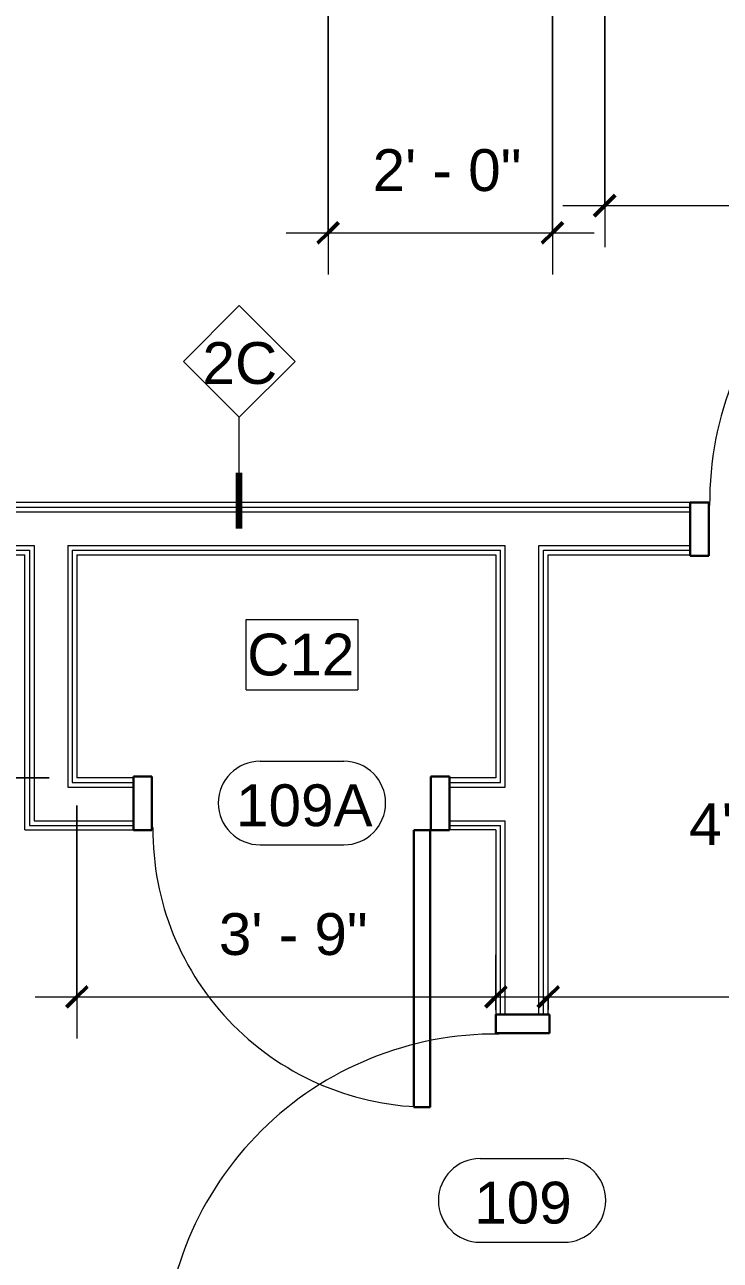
# Model space of a CAD drawing. Header units: inches. Extents: x -1287 to 1590, y -3558 to 989.
# Drawn here: x -886.4 to -811.6, y -584.9 to -452 of the extents above; entities that cross this region are included whole.
import ezdxf

# ---------------------------------------------------------------- set-up
doc = ezdxf.new("R2010")
doc.units = ezdxf.units.IN
doc.header["$MEASUREMENT"] = 0
for name, color, linetype, lineweight in [('A-ANNO-DIMS', 211, 'Continuous', 9), ('A-ANNO-DIMS-48', 211, 'Continuous', 9), ('A-ANNO-KEYN', 231, 'Continuous', 9), ('A-DOOR', 31, 'Continuous', 18), ('A-DOOR-FRAM', 31, 'Continuous', 30), ('A-DOOR-IDEN', 31, 'Continuous', 9), ('A-WALL', 113, 'Continuous', 18), ('A-WALL-IDEN', 211, 'Continuous', 9), ('I-WALL', 2, 'Continuous', 18)]:
    doc.layers.add(name, color=color, linetype=linetype, lineweight=lineweight)
doc.styles.add('Arial', font='arial.ttf', dxfattribs={"height": 4.5})
doc.styles.add('Swis721 Lt BT', font='swissl.ttf', dxfattribs={"height": 4.5})
doc.dimstyles.new('OTJ_-_3_32__Linear__1_2__Tolerance', dxfattribs={"dimscale": 12, "dimtxt": 4.748918, "dimasz": 0.1875, "dimexe": 0.375, "dimexo": 0.25, "dimgap": 0.25, "dimtad": 1, "dimdec": 1, "dimrnd": 0.5, "dimzin": 3, "dimdsep": 46, "dimlunit": 4, "dimtxsty": 'Swis721 Lt BT', "dimblk1": 'OBLIQUE', "dimblk2": 'OBLIQUE', "dimsah": 1, "dimcen": 0.09, "dimdle": 0.375, "dimazin": 0, "dimtfac": 1, "dimtdec": 4, "dimtix": 1, "dimtmove": 0, "dimatfit": 3, "dimfxl": 1, "dimtvp": 1, "dimfrac": 2, "dimtolj": 1, "dimtzin": 0, "dimarcsym": 2})
doc.dimstyles.new('OTJ_-_3_32__Linear__1_2__Tolerance_2', dxfattribs={"dimscale": 12, "dimtxt": 4.748918, "dimasz": 0.1875, "dimexe": 0.375, "dimexo": 0.25, "dimgap": 0.25, "dimtad": 1, "dimdec": 1, "dimrnd": 0.5, "dimzin": 3, "dimdsep": 46, "dimlunit": 4, "dimtxsty": 'Swis721 Lt BT', "dimblk1": 'OBLIQUE', "dimblk2": 'OBLIQUE', "dimsah": 1, "dimcen": 0.09, "dimdle": 0.375, "dimazin": 0, "dimtfac": 1, "dimtdec": 4, "dimtix": 1, "dimtmove": 1, "dimatfit": 3, "dimfxl": 1, "dimtvp": 1, "dimfrac": 2, "dimtolj": 1, "dimtzin": 0, "dimarcsym": 2})

# ---------------------------------------------------------------- blocks, each defined once
blk = doc.blocks.new('Single Flush - D1 3_ X 8_-8249534-1st Floor Construction')
at = {"layer": 'A-DOOR', "lineweight": 30}
for p, q in [((16.15625, 38.625), (16.15625, 2.8125)), ((17.90625, 38.625), (16.15625, 38.625)), ((17.90625, 2.8125), (17.90625, 38.625)), ((16.15625, 2.8125), (17.90625, 2.8125))]:
    blk.add_line(p, q, dxfattribs=at)
at = {"layer": 'A-DOOR', "lineweight": 9}
blk.add_arc((17.90625, 2.8125), 35.8125, 90, 180.5, dxfattribs=at)
at = {"layer": 'A-DOOR-FRAM'}
for p, q in [((-20, -2.9375), (-20, 2.8125)), ((-20, 2.8125), (-18, 2.8125)), ((-18, -2.9375), (-18, 2.8125)), ((18.000004, -2.9375), (18.000004, 2.8125)), ((18.000004, 2.8125), (20.000004, 2.8125)), ((20.000004, -2.9375), (20.000004, 2.8125)), ((-20, -2.9375), (-18, -2.9375)), ((18.000004, -2.9375), (20.000004, -2.9375))]:
    blk.add_line(p, q, dxfattribs=at)
blk = doc.blocks.new('Single Flush - D1 3_ X 8_-8250001-1st Floor Construction')
at = {"layer": 'A-DOOR', "lineweight": 30}
for p, q in [((16.15625, -2.8125), (17.90625, -2.8125)), ((16.15625, -38.625), (16.15625, -2.8125)), ((17.90625, -2.8125), (17.90625, -38.625)), ((17.90625, -38.625), (16.15625, -38.625))]:
    blk.add_line(p, q, dxfattribs=at)
at = {"layer": 'A-DOOR', "lineweight": 9}
blk.add_arc((17.90625, -2.8125), 35.8125, 179.5, 270, dxfattribs=at)
at = {"layer": 'A-DOOR-FRAM'}
for p, q in [((-20, 2.9375), (-20, -2.8125)), ((-20, 2.9375), (-18, 2.9375)), ((-18, 2.9375), (-18, -2.8125)), ((18.000004, 2.9375), (18.000004, -2.8125)), ((18.000004, 2.9375), (20.000004, 2.9375)), ((20.000004, 2.9375), (20.000004, -2.8125)), ((-20, -2.8125), (-18, -2.8125)), ((18.000004, -2.8125), (20.000004, -2.8125))]:
    blk.add_line(p, q, dxfattribs=at)
blk = doc.blocks.new('Single Flush - D2 2_6_ X 8_-8253021-1st Floor Construction')
at = {"layer": 'A-DOOR', "lineweight": 30}
for p, q in [((13.15625, -2.8125), (14.90625, -2.8125)), ((13.15625, -32.625), (13.15625, -2.8125)), ((14.90625, -2.8125), (14.90625, -32.625)), ((14.90625, -32.625), (13.15625, -32.625))]:
    blk.add_line(p, q, dxfattribs=at)
at = {"layer": 'A-DOOR', "lineweight": 9}
blk.add_arc((14.90625, -2.8125), 29.8125, 179.5, 270, dxfattribs=at)
at = {"layer": 'A-DOOR-FRAM'}
for p, q in [((-17, 2.9375), (-17, -2.8125)), ((-17, 2.9375), (-15, 2.9375)), ((-15, 2.9375), (-15, -2.8125)), ((15.000004, 2.9375), (15.000004, -2.8125)), ((15.000004, 2.9375), (17.000004, 2.9375)), ((17.000004, 2.9375), (17.000004, -2.8125)), ((-17, -2.8125), (-15, -2.8125)), ((15.000004, -2.8125), (17.000004, -2.8125))]:
    blk.add_line(p, q, dxfattribs=at)
blk = doc.blocks.new('Door Tag - Door Tag-41184-1st Floor Construction')
at = {"layer": 'A-DOOR-IDEN'}
for p, q in [((-0.09375, 0.09375), (0.09375, 0.09375)), ((-0.09375, -0.09375), (0.09375, -0.09375))]:
    blk.add_line(p, q, dxfattribs=at)
for centre, start, end in [((-0.09375, 0), 90, 270), ((0.09375, 0), 270, 90)]:
    blk.add_arc(centre, 0.09375, start, end, dxfattribs=at)
blk = doc.blocks.new('DIMBLOCK31-1st Floor Construction')
at = {"layer": 'A-ANNO-DIMS-48'}
for p, q in [((-853.75, -443.79), (-853.75, -478.85)), ((-853.75, -474.35), (-853.75, -443.79)), ((-829.63, -443.79), (-829.63, -478.85)), ((-829.63, -474.35), (-829.63, -443.79)), ((-858.25, -474.35), (-825.13, -474.35))]:
    blk.add_line(p, q, dxfattribs=at)
at = {"layer": 'A-ANNO-DIMS-48', "lineweight": 50}
for p, q in [((-853.75, -474.35), (-852.63, -473.23)), ((-829.63, -474.35), (-828.5, -473.23)), ((-853.75, -474.35), (-854.88, -475.48)), ((-829.63, -474.35), (-830.75, -475.48))]:
    blk.add_line(p, q, dxfattribs=at)
at = {"layer": 'A-ANNO-DIMS-48', "color": 0, "insert": (-848.97, -465.35), "char_height": 4.5, "width": 17.4579, "attachment_point": 1, "line_spacing_factor": 1.005062, "style": 'Swis721 Lt BT'}
blk.add_mtext('2\' - 0"', dxfattribs=at)
blk = doc.blocks.new('_Oblique')
at = {"color": 0, "linetype": 'ByBlock', "lineweight": -2}
blk.add_line((-0.5, -0.5), (0.5, 0.5), dxfattribs=at)
blk = doc.blocks.new('DIMBLOCK32-1st Floor Construction')
at = {"layer": 'A-ANNO-DIMS-48'}
for p, q in [((-824, -443.79), (-824, -475.91)), ((-824, -471.41), (-824, -443.79)), ((-772.04, -472.82), (-772.04, -466.91)), ((-828.5, -471.41), (-767.54, -471.41)), ((-772.04, -471.41), (-772.04, -472.82))]:
    blk.add_line(p, q, dxfattribs=at)
at = {"layer": 'A-ANNO-DIMS-48', "lineweight": 50}
for p, q in [((-824, -471.41), (-822.88, -470.29)), ((-772.04, -471.41), (-770.92, -470.29)), ((-824, -471.41), (-825.13, -472.54)), ((-772.04, -471.41), (-773.17, -472.54))]:
    blk.add_line(p, q, dxfattribs=at)
at = {"layer": 'A-ANNO-DIMS-48', "color": 0, "insert": (-805.3, -462.41), "char_height": 4.5, "width": 17.4579, "attachment_point": 1, "line_spacing_factor": 1.005062, "style": 'Swis721 Lt BT'}
blk.add_mtext('4\' - 4"', dxfattribs=at)
blk = doc.blocks.new('DIMBLOCK35-1st Floor Construction')
at = {"layer": 'A-ANNO-DIMS-48'}
for p, q in [((-880.77, -535.99), (-880.77, -561.06)), ((-880.77, -556.56), (-880.77, -535.99)), ((-835.7, -557.97), (-835.7, -552.06)), ((-885.27, -556.56), (-831.2, -556.56)), ((-835.7, -556.56), (-835.7, -557.97))]:
    blk.add_line(p, q, dxfattribs=at)
at = {"layer": 'A-ANNO-DIMS-48', "lineweight": 50}
for p, q in [((-880.77, -556.56), (-879.64, -555.44)), ((-835.7, -556.56), (-834.58, -555.44)), ((-880.77, -556.56), (-881.89, -557.69)), ((-835.7, -556.56), (-836.83, -557.69))]:
    blk.add_line(p, q, dxfattribs=at)
at = {"layer": 'A-ANNO-DIMS-48', "color": 0, "insert": (-865.51, -547.56), "char_height": 4.5, "width": 17.4579, "attachment_point": 1, "line_spacing_factor": 1.005062, "style": 'Swis721 Lt BT'}
blk.add_mtext('3\' - 9"', dxfattribs=at)
blk = doc.blocks.new('DIMBLOCK36-1st Floor Construction')
at = {"layer": 'A-ANNO-DIMS-48'}
for p, q in [((-830.08, -557.97), (-830.08, -552.06)), ((-772.04, -557.97), (-772.04, -552.06)), ((-834.58, -556.56), (-767.54, -556.56)), ((-830.08, -556.56), (-830.08, -557.97)), ((-772.04, -556.56), (-772.04, -557.97))]:
    blk.add_line(p, q, dxfattribs=at)
at = {"layer": 'A-ANNO-DIMS-48', "lineweight": 50}
for p, q in [((-830.08, -556.56), (-828.95, -555.44)), ((-772.04, -556.56), (-770.92, -555.44)), ((-830.08, -556.56), (-831.2, -557.69)), ((-772.04, -556.56), (-773.17, -557.69))]:
    blk.add_line(p, q, dxfattribs=at)
at = {"layer": 'A-ANNO-DIMS-48'}
blk.add_ellipse((-797.05, -556.56), major_axis=(0, 18.6), ratio=0.215533, start_param=0, end_param=1.570796, dxfattribs=at)
at = {"layer": 'A-ANNO-DIMS-48', "color": 0, "insert": (-814.92, -535.73), "char_height": 4.5, "width": 21.438, "attachment_point": 1, "line_spacing_factor": 1.005062, "style": 'Swis721 Lt BT'}
blk.add_mtext('4\' - 10"', dxfattribs=at)
blk = doc.blocks.new('DIMBLOCK37-1st Floor Construction')
at = {"layer": 'A-ANNO-DIMS-48'}
for p, q in [((-894.5, -537.49), (-894.5, -504.49)), ((-893.09, -508.99), (-899, -508.99)), ((-894.5, -508.99), (-893.09, -508.99)), ((-883.77, -532.99), (-899, -532.99)), ((-894.5, -532.99), (-883.77, -532.99))]:
    blk.add_line(p, q, dxfattribs=at)
at = {"layer": 'A-ANNO-DIMS-48', "lineweight": 50}
for p, q in [((-894.5, -508.99), (-895.63, -507.86)), ((-894.5, -508.99), (-893.38, -510.11)), ((-894.5, -532.99), (-895.63, -531.86)), ((-894.5, -532.99), (-893.38, -534.11))]:
    blk.add_line(p, q, dxfattribs=at)
at = {"layer": 'A-ANNO-DIMS-48', "color": 0, "insert": (-903.51, -528.26), "char_height": 4.5, "width": 17.4579, "attachment_point": 1, "rotation": 90, "line_spacing_factor": 1.005062, "style": 'Swis721 Lt BT'}
blk.add_mtext('2\' - 0"', dxfattribs=at)
blk = doc.blocks.new('Wall Tag - 1_4_-62626-1st Floor Construction')
at = {"layer": 'A-WALL-IDEN'}
for p, q in [((-0.125, 0), (0, 0.125)), ((0, 0.125), (0.125, 0)), ((-0.125, 0), (0, -0.125)), ((0, -0.125), (0.125, 0))]:
    blk.add_line(p, q, dxfattribs=at)
blk = doc.blocks.new('Keynote Tag - Keynote Number - Boxed-135510-1st Floor Construction')
at = {"layer": 'A-ANNO-KEYN'}
for p, q in [((-0.125, -0.0792), (-0.125, 0.0781)), ((-0.125, 0.0781), (0.125, 0.0781)), ((0.125, 0.0781), (0.125, -0.0792)), ((-0.125, -0.0792), (0.125, -0.0792))]:
    blk.add_line(p, q, dxfattribs=at)

msp = doc.modelspace()

# ---------------------------------------------------------------- linework, layer by layer
at = {"layer": 'A-WALL'}
for p, q in [((-1017.06, -503.86), (-814.81, -503.86)), ((-1017.06, -504.36), (-814.81, -504.36)), ((-1017.06, -507.99), (-885.39, -507.99)), ((-1017.06, -508.49), (-885.89, -508.49)), ((-885.89, -508.49), (-885.89, -538.11)), ((-885.39, -507.99), (-885.39, -537.61)), ((-881.77, -507.99), (-834.7, -507.99)), ((-881.77, -507.99), (-881.77, -533.99)), ((-881.27, -508.49), (-835.2, -508.49)), ((-881.27, -508.49), (-881.27, -533.49)), ((-835.2, -533.49), (-835.2, -508.49)), ((-834.7, -533.99), (-834.7, -507.99)), ((-831.08, -507.99), (-814.81, -507.99)), ((-831.08, -558.47), (-831.08, -507.99)), ((-830.58, -508.49), (-814.81, -508.49)), ((-830.58, -558.47), (-830.58, -508.49)), ((-881.77, -533.99), (-874.7, -533.99)), ((-881.27, -533.49), (-874.7, -533.49)), ((-840.7, -533.49), (-835.2, -533.49)), ((-840.7, -533.99), (-834.7, -533.99)), ((-885.89, -538.11), (-874.7, -538.11)), ((-885.39, -537.61), (-874.7, -537.61)), ((-840.7, -537.61), (-834.7, -537.61)), ((-840.7, -538.11), (-835.2, -538.11)), ((-835.2, -558.47), (-835.2, -538.11)), ((-834.7, -558.47), (-834.7, -537.61))]:
    msp.add_line(p, q, dxfattribs=at)
at = {"layer": 'A-WALL-IDEN'}
msp.add_line((-863.31, -506.18), (-863.31, -494.18), dxfattribs=at)
at = {"layer": 'A-WALL-IDEN', "lineweight": 90}
msp.add_line((-863.31, -506.18), (-863.31, -500.18), dxfattribs=at)
at = {"layer": 'I-WALL'}
for p, q in [((-814.81, -503.36), (-1017.06, -503.36)), ((-814.81, -503.36), (-814.81, -508.99)), ((-1017.06, -508.99), (-886.39, -508.99)), ((-886.39, -538.61), (-886.39, -508.99)), ((-880.77, -508.99), (-835.7, -508.99)), ((-880.77, -508.99), (-880.77, -532.99)), ((-835.7, -508.99), (-835.7, -532.99)), ((-830.08, -508.99), (-814.81, -508.99)), ((-830.08, -558.47), (-830.08, -508.99)), ((-874.7, -532.99), (-880.77, -532.99)), ((-874.7, -532.99), (-874.7, -538.61)), ((-835.7, -532.99), (-840.7, -532.99)), ((-840.7, -532.99), (-840.7, -538.61)), ((-886.39, -538.61), (-874.7, -538.61)), ((-835.7, -538.61), (-840.7, -538.61)), ((-835.7, -538.61), (-835.7, -558.47)), ((-835.7, -558.47), (-830.08, -558.47))]:
    msp.add_line(p, q, dxfattribs=at)

# ---------------------------------------------------------------- block references
at = {"layer": 'A-ANNO-KEYN', "xscale": 47.99999999999997, "yscale": 47.99999999999997, "zscale": 47.99999999999997}
msp.add_blockref('Keynote Tag - Keynote Number - Boxed-135510-1st Floor Construction', (-856.57, -519.71), dxfattribs=at)
at = {"layer": 'A-DOOR'}
for name, p in [('Single Flush - D1 3_ X 8_-8249534-1st Floor Construction', (-794.81, -506.18)), ('Single Flush - D2 2_6_ X 8_-8253021-1st Floor Construction', (-857.7, -535.8))]:
    msp.add_blockref(name, p, dxfattribs=at)
at = {"layer": 'A-DOOR', "rotation": 269.9999999999999}
msp.add_blockref('Single Flush - D1 3_ X 8_-8250001-1st Floor Construction', (-832.89, -578.47), dxfattribs=at)
at = {"layer": 'A-DOOR-IDEN', "xscale": 47.99999999999997, "yscale": 47.99999999999997, "zscale": 47.99999999999997}
for p in [(-856.57, -535.71), (-832.89, -578.47)]:
    msp.add_blockref('Door Tag - Door Tag-41184-1st Floor Construction', p, dxfattribs=at)
at = {"layer": 'A-WALL-IDEN', "xscale": 47.99999999999997, "yscale": 47.99999999999997, "zscale": 47.99999999999997}
msp.add_blockref('Wall Tag - 1_4_-62626-1st Floor Construction', (-863.31, -488.18), dxfattribs=at)

# ---------------------------------------------------------------- texts
at = {"layer": 'A-ANNO-KEYN', "insert": (-862.46, -517.48), "char_height": 4.5, "width": 14.0895, "attachment_point": 1, "style": 'Arial'}
msp.add_mtext('C12', dxfattribs=at)
at = {"layer": 'A-DOOR-IDEN', "char_height": 4.5, "attachment_point": 1, "style": 'Swis721 Lt BT'}
for s, insert, width in [('109A', (-863.66, -533.7), 16.968), ('109', (-838.04, -576.46), 12.2715)]:
    msp.add_mtext(s, dxfattribs=dict(at, insert=insert, width=width))
at = {"layer": 'A-WALL-IDEN', "insert": (-867.27, -486.11), "char_height": 4.5, "width": 9.393, "attachment_point": 1, "style": 'Swis721 Lt BT'}
msp.add_mtext('2C', dxfattribs=at)

# ---------------------------------------------------------------- dimensions: what is measured, and where the dimension line sits
at = {"layer": 'A-ANNO-DIMS'}
for base, p1, p2, override, picture, middle in [((-829.63, -474.35), (-853.75, -440.79), (-829.63, -440.79), {"dimpost": '<>', "dimfxl": 24.124897}, 'DIMBLOCK31-1st Floor Construction', (-841.69, -469.04)), ((-772.04, -471.41), (-824, -440.79), (-772.04, -469.82), {"dimpost": '<>', "dimfxl": 59.519592}, 'DIMBLOCK32-1st Floor Construction', (-798.02, -466.16)), ((-835.7, -556.56), (-880.77, -532.99), (-835.7, -554.97), {"dimpost": '<>', "dimfxl": 50.139107}, 'DIMBLOCK35-1st Floor Construction', (-858.23, -551.25))]:
    dim = msp.add_linear_dim(base=base, p1=p1, p2=p2, dimstyle='OTJ_-_3_32__Linear__1_2__Tolerance', override=override, dxfattribs=at)
    dim.commit()
    dim.dimension.update_dxf_attribs({"geometry": picture, "text_midpoint": middle})
dim = msp.add_linear_dim(base=(-894.5, -508.99), p1=(-880.77, -532.99), p2=(-896.09, -508.99), angle=90, dimstyle='OTJ_-_3_32__Linear__1_2__Tolerance', override={"dimpost": '<>', "dimfxl": 28.476608}, dxfattribs=at)
dim.commit()
dim.dimension.update_dxf_attribs({"geometry": 'DIMBLOCK37-1st Floor Construction', "text_midpoint": (-899.81, -520.99)})
dim = msp.add_linear_dim(base=(-772.04, -556.56), p1=(-830.08, -554.97), p2=(-772.04, -554.97), dimstyle='OTJ_-_3_32__Linear__1_2__Tolerance_2', override={"dimpost": '<>', "dimfxl": 58.034878}, dxfattribs=at)
dim.commit()
dim.dimension.update_dxf_attribs({"geometry": 'DIMBLOCK36-1st Floor Construction', "text_midpoint": (-804.2, -538.73), "dimtype": 160})

doc.saveas('drawing.dxf')
